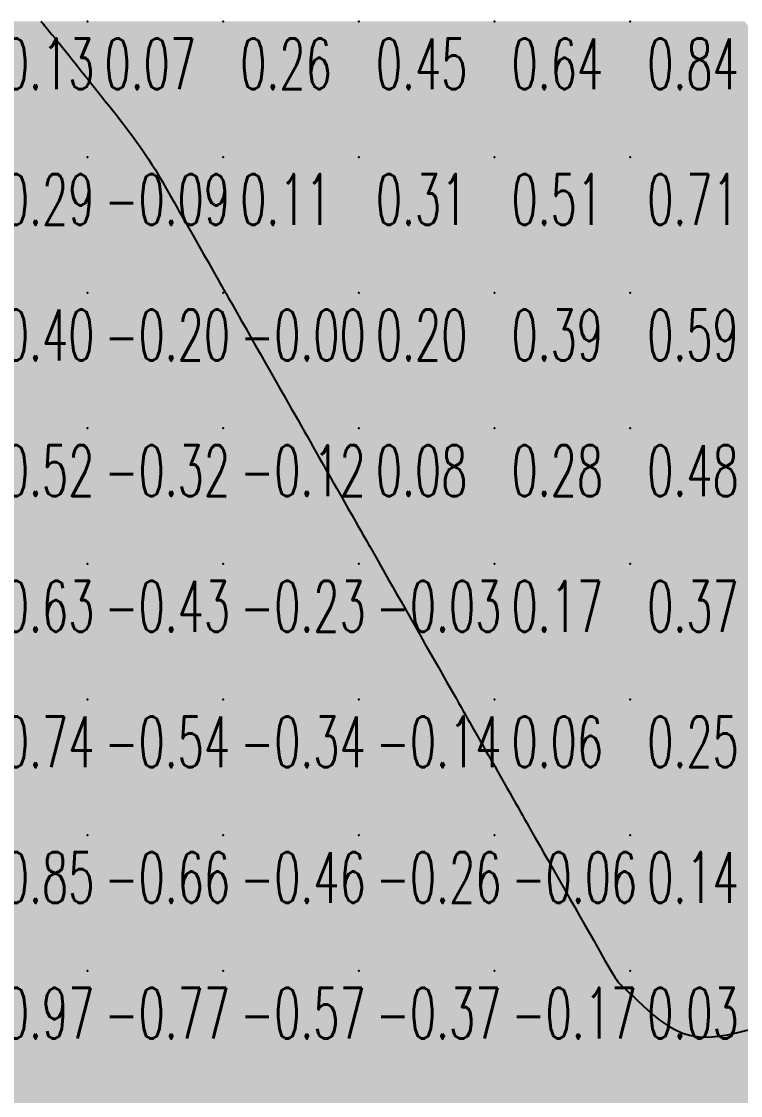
# Model space of a CAD drawing. Header units: millimetres. Extents: x 88261 to 90953, y 390274 to 392322.
# Drawn here: x 90205.4 to 90258.4, y 391898 to 391977.2 of the extents above; entities that cross this region are included whole.
import ezdxf
from ezdxf.enums import TextEntityAlignment as Align

# ---------------------------------------------------------------- set-up
doc = ezdxf.new("R2010")
doc.units = ezdxf.units.MM
doc.header["$LTSCALE"] = 25
for name, color, linetype in [('CN_04_00', 242, 'Continuous'), ('COTEAlt', 7, 'Continuous'), ('TN_COLORIAGE', 7, 'Continuous')]:
    doc.layers.add(name, color=color, linetype=linetype)
doc.styles.add('Simplex 1.0', font='Simplex.shx', dxfattribs={"width": 0.99, "height": 2.5})
doc.styles.get("Standard").update_dxf_attribs({"font": 'times.ttf'})

# ---------------------------------------------------------------- blocks, each defined once
blk = doc.blocks.new('COTE')
at = {"color": 0}
blk.add_point((0, 0), dxfattribs=at)
at = {"layer": 'COTEAlt'}
blk.add_attdef('ALT', text='', height=3.75, dxfattribs=at).set_placement((1.25, -1.25), align=Align.TOP_LEFT)

msp = doc.modelspace()

# ---------------------------------------------------------------- linework, layer by layer
at = {"layer": 'CN_04_00', "flags": 128}
msp.add_lwpolyline([(90206.829, 391977.239), (90206.83, 391977.239), (90206.833, 391977.235), (90206.843, 391977.223), (90206.862, 391977.201), (90206.893, 391977.164), (90206.939, 391977.109), (90207.004, 391977.032), (90207.089, 391976.93), (90207.199, 391976.799), (90207.33, 391976.643), (90207.481, 391976.462), (90207.648, 391976.26), (90207.831, 391976.04), (90208.025, 391975.804), (90208.229, 391975.554), (90208.44, 391975.293), (90208.656, 391975.024), (90208.878, 391974.746), (90209.105, 391974.459), (90209.34, 391974.162), (90209.583, 391973.854), (90209.835, 391973.536), (90210.096, 391973.206), (90210.367, 391972.864), (90210.649, 391972.51), (90210.94, 391972.146), (90211.236, 391971.775), (90211.535, 391971.4), (90211.835, 391971.024), (90212.133, 391970.649), (90212.426, 391970.277), (90212.712, 391969.913), (90212.988, 391969.557), (90213.255, 391969.208), (90213.515, 391968.863), (90213.769, 391968.518), (90214.019, 391968.171), (90214.265, 391967.818), (90214.51, 391967.456), (90214.754, 391967.083), (90215, 391966.695), (90215.25, 391966.288), (90215.507, 391965.861), (90215.773, 391965.408), (90216.052, 391964.928), (90216.345, 391964.415), (90216.657, 391963.868), (90216.99, 391963.283), (90217.344, 391962.659), (90217.713, 391962.01), (90218.086, 391961.353), (90218.454, 391960.706), (90218.807, 391960.084), (90219.136, 391959.505), (90219.431, 391958.986), (90219.682, 391958.543), (90219.883, 391958.189), (90220.037, 391957.918), (90220.152, 391957.716), (90220.232, 391957.574), (90220.286, 391957.479), (90220.32, 391957.42), (90220.339, 391957.386), (90220.352, 391957.364), (90220.363, 391957.344), (90220.381, 391957.312), (90220.412, 391957.258), (90220.463, 391957.168), (90220.541, 391957.031), (90220.652, 391956.834), (90220.805, 391956.566), (90221.005, 391956.213), (90221.257, 391955.77), (90221.554, 391955.246), (90221.887, 391954.661), (90222.245, 391954.031), (90222.619, 391953.372), (90223, 391952.701), (90223.378, 391952.037), (90223.742, 391951.395), (90224.086, 391950.789), (90224.409, 391950.22), (90224.713, 391949.685), (90224.999, 391949.181), (90225.269, 391948.706), (90225.525, 391948.256), (90225.768, 391947.828), (90225.999, 391947.421), (90226.222, 391947.03), (90226.437, 391946.65), (90226.651, 391946.274), (90226.864, 391945.898), (90227.082, 391945.514), (90227.308, 391945.118), (90227.544, 391944.701), (90227.795, 391944.26), (90228.062, 391943.79), (90228.342, 391943.297), (90228.628, 391942.793), (90228.916, 391942.287), (90229.199, 391941.787), (90229.474, 391941.304), (90229.733, 391940.848), (90229.971, 391940.428), (90230.185, 391940.052), (90230.375, 391939.717), (90230.544, 391939.42), (90230.694, 391939.155), (90230.828, 391938.919), (90230.948, 391938.708), (90231.057, 391938.517), (90231.156, 391938.341), (90231.25, 391938.177), (90231.343, 391938.014), (90231.44, 391937.842), (90231.548, 391937.652), (90231.673, 391937.433), (90231.819, 391937.175), (90231.993, 391936.868), (90232.201, 391936.503), (90232.446, 391936.071), (90232.725, 391935.581), (90233.031, 391935.042), (90233.359, 391934.464), (90233.703, 391933.858), (90234.057, 391933.234), (90234.416, 391932.603), (90234.774, 391931.973), (90235.125, 391931.355), (90235.467, 391930.753), (90235.797, 391930.172), (90236.113, 391929.615), (90236.413, 391929.087), (90236.695, 391928.59), (90236.957, 391928.13), (90237.195, 391927.71), (90237.41, 391927.332), (90237.604, 391926.99), (90237.782, 391926.676), (90237.95, 391926.382), (90238.11, 391926.099), (90238.269, 391925.819), (90238.431, 391925.535), (90238.6, 391925.237), (90238.78, 391924.92), (90238.97, 391924.585), (90239.17, 391924.233), (90239.378, 391923.867), (90239.592, 391923.49), (90239.811, 391923.104), (90240.035, 391922.711), (90240.26, 391922.314), (90240.487, 391921.915), (90240.713, 391921.517), (90240.937, 391921.123), (90241.156, 391920.736), (90241.37, 391920.359), (90241.577, 391919.995), (90241.775, 391919.648), (90241.961, 391919.319), (90242.137, 391919.01), (90242.304, 391918.715), (90242.468, 391918.426), (90242.634, 391918.135), (90242.804, 391917.834), (90242.986, 391917.516), (90243.182, 391917.171), (90243.397, 391916.792), (90243.635, 391916.373), (90243.895, 391915.915), (90244.175, 391915.422), (90244.472, 391914.898), (90244.786, 391914.345), (90245.114, 391913.768), (90245.455, 391913.168), (90245.805, 391912.551), (90246.163, 391911.921), (90246.524, 391911.286), (90246.88, 391910.659), (90247.227, 391910.049), (90247.557, 391909.467), (90247.865, 391908.924), (90248.145, 391908.432), (90248.391, 391907.999), (90248.598, 391907.635), (90248.771, 391907.333), (90248.914, 391907.085), (90249.035, 391906.883), (90249.139, 391906.718), (90249.231, 391906.581), (90249.318, 391906.464), (90249.405, 391906.358), (90249.498, 391906.255), (90249.603, 391906.148), (90249.725, 391906.03), (90249.871, 391905.893), (90250.046, 391905.731), (90250.255, 391905.537), (90250.505, 391905.304), (90250.8, 391905.025), (90251.146, 391904.697), (90251.54, 391904.334), (90251.979, 391903.955), (90252.459, 391903.578), (90252.978, 391903.222), (90253.531, 391902.904), (90254.115, 391902.644), (90254.728, 391902.459), (90255.365, 391902.363), (90256.028, 391902.349), (90256.718, 391902.405), (90257.437, 391902.521), (90258.185, 391902.683), (90258.963, 391902.881)], dxfattribs=at)
at = {"layer": 'TN_COLORIAGE', "color": 91}
for points in [[(90200.249, 391967.239), (90208.39, 391975.381), (90200.249, 391977.239), (90206.829, 391977.239)], [(90200.249, 391967.239), (90208.39, 391975.381), (90210.249, 391967.239), (90210.249, 391972.998)], [(90212.82, 391969.81, -0.09), (90210.249, 391972.998, -0.09), (90210.249, 391967.239, -0.09)], [(90212.82, 391969.81, -0.09), (90214.743, 391967.239, -0.09), (90210.249, 391967.239, -0.09)], [(90200.249, 391967.239, -0.09), (90200.249, 391957.239, -0.09), (90210.249, 391967.239, -0.09)], [(90200.249, 391957.239, -0.09), (90210.249, 391957.239, -0.09), (90210.249, 391967.239, -0.09)], [(90210.249, 391957.239), (90216.737, 391963.728), (90210.249, 391967.239), (90214.743, 391967.239)], [(90210.249, 391957.239), (90216.737, 391963.728), (90220.249, 391957.239), (90220.249, 391957.545)], [(90200.249, 391957.239, -0.203), (90200.249, 391947.239, -0.203), (90210.249, 391957.239, -0.203)], [(90200.249, 391947.239, -0.203), (90210.249, 391947.239, -0.203), (90210.249, 391957.239, -0.203)], [(90210.249, 391957.239, -0.003), (90210.249, 391947.239, -0.003), (90220.249, 391957.239, -0.003)], [(90210.249, 391947.239, -0.003), (90220.249, 391947.239, -0.003), (90220.249, 391957.239, -0.003)], [(90220.36, 391957.35, -0.003), (90220.249, 391957.545, -0.003), (90220.249, 391957.239, -0.003)], [(90220.36, 391957.35, -0.003), (90220.423, 391957.239, -0.003), (90220.249, 391957.239, -0.003)], [(90220.249, 391947.239), (90223.982, 391950.973), (90220.249, 391957.239), (90220.423, 391957.239)], [(90223.982, 391950.973, -0.117), (90226.102, 391947.239, -0.117), (90220.249, 391947.239, -0.117)], [(90200.249, 391937.239, -0.316), (90210.249, 391937.239, -0.316), (90210.249, 391947.239, -0.316)], [(90200.249, 391947.239, -0.316), (90200.249, 391937.239, -0.316), (90210.249, 391947.239, -0.316)], [(90210.249, 391937.239, -0.117), (90220.249, 391937.239, -0.117), (90220.249, 391947.239, -0.117)], [(90210.249, 391947.239, -0.117), (90210.249, 391937.239, -0.117), (90220.249, 391947.239, -0.117)], [(90220.249, 391937.239), (90227.604, 391944.595), (90220.249, 391947.239), (90226.102, 391947.239)], [(90220.249, 391937.239), (90227.604, 391944.595), (90230.249, 391937.239), (90230.249, 391939.94)], [(90231.227, 391938.218, -0.031), (90230.249, 391939.94, -0.031), (90230.249, 391937.239, -0.031)], [(90231.227, 391938.218, -0.031), (90231.782, 391937.239, -0.031), (90230.249, 391937.239, -0.031)], [(90200.249, 391927.239, -0.429), (90210.249, 391927.239, -0.429), (90210.249, 391937.239, -0.429)], [(90200.249, 391937.239, -0.429), (90200.249, 391927.239, -0.429), (90210.249, 391937.239, -0.429)], [(90210.249, 391927.239, -0.23), (90220.249, 391927.239, -0.23), (90220.249, 391937.239, -0.23)], [(90210.249, 391937.239, -0.23), (90210.249, 391927.239, -0.23), (90220.249, 391937.239, -0.23)], [(90220.249, 391937.239, -0.031), (90220.249, 391927.239, -0.031), (90230.249, 391937.239, -0.031)], [(90220.249, 391927.239, -0.031), (90230.249, 391927.239, -0.031), (90230.249, 391937.239, -0.031)], [(90230.249, 391927.239), (90234.849, 391931.84), (90230.249, 391937.239), (90231.782, 391937.239)], [(90234.849, 391931.84, -0.144), (90237.462, 391927.239, -0.144), (90230.249, 391927.239, -0.144)], [(90200.249, 391917.239, -0.542), (90210.249, 391917.239, -0.542), (90210.249, 391927.239, -0.542)], [(90200.249, 391927.239, -0.542), (90200.249, 391917.239, -0.542), (90210.249, 391927.239, -0.542)], [(90210.249, 391917.239, -0.343), (90220.249, 391917.239, -0.343), (90220.249, 391927.239, -0.343)], [(90210.249, 391927.239, -0.343), (90210.249, 391917.239, -0.343), (90220.249, 391927.239, -0.343)], [(90220.249, 391917.239, -0.144), (90230.249, 391917.239, -0.144), (90230.249, 391927.239, -0.144)], [(90220.249, 391927.239, -0.144), (90220.249, 391917.239, -0.144), (90230.249, 391927.239, -0.144)], [(90230.249, 391917.239), (90238.472, 391925.462), (90230.249, 391927.239), (90237.462, 391927.239)], [(90230.249, 391917.239), (90238.472, 391925.462), (90240.249, 391917.239), (90240.249, 391922.334)], [(90242.094, 391919.085, -0.058), (90240.249, 391922.334, -0.058), (90240.249, 391917.239, -0.058)], [(90242.094, 391919.085, -0.058), (90243.142, 391917.239, -0.058), (90240.249, 391917.239, -0.058)], [(90200.249, 391907.239, -0.655), (90210.249, 391907.239, -0.655), (90210.249, 391917.239, -0.655)], [(90200.249, 391917.239, -0.655), (90200.249, 391907.239, -0.655), (90210.249, 391917.239, -0.655)], [(90210.249, 391907.239, -0.456), (90220.249, 391907.239, -0.456), (90220.249, 391917.239, -0.456)], [(90210.249, 391917.239, -0.456), (90210.249, 391907.239, -0.456), (90220.249, 391917.239, -0.456)], [(90220.249, 391917.239, -0.257), (90220.249, 391907.239, -0.257), (90230.249, 391917.239, -0.257)], [(90220.249, 391907.239, -0.257), (90230.249, 391907.239, -0.257), (90230.249, 391917.239, -0.257)], [(90230.249, 391907.239, -0.058), (90240.249, 391907.239, -0.058), (90240.249, 391917.239, -0.058)], [(90230.249, 391917.239, -0.058), (90230.249, 391907.239, -0.058), (90240.249, 391917.239, -0.058)], [(90240.249, 391907.239), (90245.717, 391912.707), (90240.249, 391917.239), (90243.142, 391917.239)], [(90245.717, 391912.707, -0.171), (90248.822, 391907.239, -0.171), (90240.249, 391907.239, -0.171)], [(90200.249, 391904.374, -0.768), (90202.833, 391899.824, -0.768), (90200.249, 391907.239, -0.768), (90210.249, 391907.239, -0.768)], [(90204.301, 391897.239, -0.768), (90202.833, 391899.824, -0.768), (90210.249, 391897.239, -0.768), (90210.249, 391907.239, -0.768)], [(90210.249, 391897.239, -0.569), (90220.249, 391897.239, -0.569), (90220.249, 391907.239, -0.569)], [(90210.249, 391907.239, -0.569), (90210.249, 391897.239, -0.569), (90220.249, 391907.239, -0.569)], [(90220.249, 391907.239, -0.37), (90220.249, 391897.239, -0.37), (90230.249, 391907.239, -0.37)], [(90220.249, 391897.239, -0.37), (90230.249, 391897.239, -0.37), (90230.249, 391907.239, -0.37)], [(90230.249, 391907.239, -0.171), (90230.249, 391897.239, -0.171), (90240.249, 391907.239, -0.171)], [(90230.249, 391897.239, -0.171), (90240.249, 391897.239, -0.171), (90240.249, 391907.239, -0.171)], [(90240.249, 391897.239), (90249.339, 391906.33), (90240.249, 391907.239), (90248.822, 391907.239)], [(90240.249, 391897.239), (90249.339, 391906.33), (90250.249, 391897.239), (90250.249, 391905.591)], [(90254.467, 391901.458, -0.144), (90250.249, 391905.591, -0.144), (90250.249, 391897.239, -0.144)], [(90260.249, 391897.239), (90260.249, 391903.332), (90250.249, 391897.239), (90254.467, 391901.458)]]:
    msp.add_solid(points, dxfattribs=at)
at = {"layer": 'TN_COLORIAGE', "color": 81}
for points in [[(90206.829, 391977.239, 0.066), (90208.39, 391975.381, 0.066), (90210.249, 391977.239, 0.066)], [(90210.249, 391972.998, 0.066), (90208.39, 391975.381, 0.066), (90210.249, 391977.239, 0.066)], [(90210.249, 391972.998, 0.259), (90212.82, 391969.81, 0.259), (90210.249, 391977.239, 0.259), (90220.249, 391977.239, 0.259)], [(90214.743, 391967.239, 0.259), (90212.82, 391969.81, 0.259), (90220.249, 391967.239, 0.259), (90220.249, 391977.239, 0.259)], [(90220.249, 391977.239, 0.451), (90220.249, 391967.239, 0.451), (90230.249, 391977.239, 0.451)], [(90230.249, 391967.239, 0.11), (90230.249, 391977.239, 0.11), (90220.249, 391967.239, 0.11)], [(90230.249, 391977.239, 0.644), (90230.249, 391967.239, 0.644), (90240.249, 391977.239, 0.644)], [(90240.249, 391967.239, 0.309), (90240.249, 391977.239, 0.309), (90230.249, 391967.239, 0.309)], [(90240.249, 391977.239, 0.837), (90240.249, 391967.239, 0.837), (90250.249, 391977.239, 0.837)], [(90250.249, 391967.239, 0.508), (90250.249, 391977.239, 0.508), (90240.249, 391967.239, 0.508)], [(90250.249, 391967.239, 1), (90259.325, 391976.316, 1), (90250.249, 391977.239, 1), (90258.704, 391977.239, 1)], [(90250.249, 391967.239, 1), (90259.325, 391976.316, 1), (90260.249, 391967.239, 1), (90260.249, 391974.824, 1)], [(90214.743, 391967.239, 0.11), (90216.737, 391963.728, 0.11), (90220.249, 391967.239, 0.11)], [(90220.249, 391957.545, 0.11), (90216.737, 391963.728, 0.11), (90220.249, 391967.239, 0.11)], [(90220.249, 391957.545, 0.309), (90220.36, 391957.35, 0.309), (90220.249, 391967.239, 0.309), (90230.249, 391967.239, 0.309)], [(90220.423, 391957.239, 0.309), (90220.36, 391957.35, 0.309), (90230.249, 391957.239, 0.309), (90230.249, 391967.239, 0.309)], [(90230.249, 391967.239, 0.508), (90230.249, 391957.239, 0.508), (90240.249, 391967.239, 0.508)], [(90230.249, 391957.239, 0.508), (90240.249, 391957.239, 0.508), (90240.249, 391967.239, 0.508)], [(90240.249, 391967.239, 0.707), (90240.249, 391957.239, 0.707), (90250.249, 391967.239, 0.707)], [(90240.249, 391957.239, 0.707), (90250.249, 391957.239, 0.707), (90250.249, 391967.239, 0.707)], [(90250.249, 391967.239, 0.906), (90250.249, 391957.239, 0.906), (90260.249, 391967.239, 0.906)], [(90250.249, 391957.239, 0.906), (90260.249, 391957.239, 0.906), (90260.249, 391967.239, 0.906)], [(90220.423, 391957.239, 0.196), (90223.982, 391950.973, 0.196), (90230.249, 391957.239, 0.196)], [(90226.102, 391947.239, 0.196), (90223.982, 391950.973, 0.196), (90230.249, 391947.239, 0.196), (90230.249, 391957.239, 0.196)], [(90230.249, 391957.239, 0.395), (90230.249, 391947.239, 0.395), (90240.249, 391957.239, 0.395)], [(90230.249, 391947.239, 0.395), (90240.249, 391947.239, 0.395), (90240.249, 391957.239, 0.395)], [(90240.249, 391957.239, 0.594), (90240.249, 391947.239, 0.594), (90250.249, 391957.239, 0.594)], [(90240.249, 391947.239, 0.594), (90250.249, 391947.239, 0.594), (90250.249, 391957.239, 0.594)], [(90250.249, 391957.239, 0.793), (90250.249, 391947.239, 0.793), (90260.249, 391957.239, 0.793)], [(90250.249, 391947.239, 0.793), (90260.249, 391947.239, 0.793), (90260.249, 391957.239, 0.793)], [(90226.102, 391947.239, 0.083), (90227.604, 391944.595, 0.083), (90230.249, 391947.239, 0.083)], [(90230.249, 391939.94, 0.083), (90227.604, 391944.595, 0.083), (90230.249, 391947.239, 0.083)], [(90230.249, 391939.94, 0.282), (90231.227, 391938.218, 0.282), (90230.249, 391947.239, 0.282), (90240.249, 391947.239, 0.282)], [(90231.782, 391937.239, 0.282), (90231.227, 391938.218, 0.282), (90240.249, 391937.239, 0.282), (90240.249, 391947.239, 0.282)], [(90240.249, 391947.239, 0.481), (90240.249, 391937.239, 0.481), (90250.249, 391947.239, 0.481)], [(90240.249, 391937.239, 0.481), (90250.249, 391937.239, 0.481), (90250.249, 391947.239, 0.481)], [(90250.249, 391937.239, 0.68), (90260.249, 391937.239, 0.68), (90260.249, 391947.239, 0.68)], [(90250.249, 391947.239, 0.68), (90250.249, 391937.239, 0.68), (90260.249, 391947.239, 0.68)], [(90231.782, 391937.239, 0.169), (90234.849, 391931.84, 0.169), (90240.249, 391937.239, 0.169)], [(90237.462, 391927.239, 0.169), (90234.849, 391931.84, 0.169), (90240.249, 391927.239, 0.169), (90240.249, 391937.239, 0.169)], [(90240.249, 391937.239, 0.368), (90240.249, 391927.239, 0.368), (90250.249, 391937.239, 0.368)], [(90240.249, 391927.239, 0.368), (90250.249, 391927.239, 0.368), (90250.249, 391937.239, 0.368)], [(90250.249, 391927.239, 0.567), (90260.249, 391927.239, 0.567), (90260.249, 391937.239, 0.567)], [(90250.249, 391937.239, 0.567), (90250.249, 391927.239, 0.567), (90260.249, 391937.239, 0.567)], [(90237.462, 391927.239, 0.056), (90238.472, 391925.462, 0.056), (90240.249, 391927.239, 0.056)], [(90240.249, 391922.334, 0.056), (90238.472, 391925.462, 0.056), (90240.249, 391927.239, 0.056)], [(90240.249, 391922.334, 0.255), (90242.094, 391919.085, 0.255), (90240.249, 391927.239, 0.255), (90250.249, 391927.239, 0.255)], [(90243.142, 391917.239, 0.255), (90242.094, 391919.085, 0.255), (90250.249, 391917.239, 0.255), (90250.249, 391927.239, 0.255)], [(90250.249, 391927.239, 0.454), (90250.249, 391917.239, 0.454), (90260.249, 391927.239, 0.454)], [(90250.249, 391917.239, 0.454), (90260.249, 391917.239, 0.454), (90260.249, 391927.239, 0.454)], [(90243.142, 391917.239, 0.142), (90245.717, 391912.707, 0.142), (90250.249, 391917.239, 0.142)], [(90248.822, 391907.239, 0.142), (90245.717, 391912.707, 0.142), (90250.249, 391907.239, 0.142), (90250.249, 391917.239, 0.142)], [(90250.249, 391917.239, 0.341), (90250.249, 391907.239, 0.341), (90260.249, 391917.239, 0.341)], [(90250.249, 391907.239, 0.341), (90260.249, 391907.239, 0.341), (90260.249, 391917.239, 0.341)], [(90248.822, 391907.239, 0.028), (90249.339, 391906.33, 0.028), (90250.249, 391907.239, 0.028)], [(90250.249, 391905.591, 0.028), (90249.339, 391906.33, 0.028), (90250.249, 391907.239, 0.028)], [(90250.249, 391905.591, 0.197), (90254.467, 391901.458, 0.197), (90250.249, 391907.239, 0.197), (90260.249, 391907.239, 0.197)], [(90254.467, 391901.458, 0.197), (90260.249, 391903.332, 0.197), (90260.249, 391907.239, 0.197)]]:
    msp.add_solid(points, dxfattribs=at)

# ---------------------------------------------------------------- block references
at = {"layer": 'COTEAlt'}
ref = msp.add_blockref('COTE', (90200.249, 391977.239), dxfattribs=at)
ref.add_attrib('ALT', '-0.13', dxfattribs={"height": 3.75, "style": 'Simplex 1.0', "width": 0.6}).set_placement((90201.499, 391975.989), align=Align.TOP_LEFT)
ref = msp.add_blockref('COTE', (90210.249, 391977.239), dxfattribs=at)
ref.add_attrib('ALT', '0.07', dxfattribs={"height": 3.75, "style": 'Simplex 1.0', "width": 0.6}).set_placement((90211.499, 391975.989), align=Align.TOP_LEFT)
ref = msp.add_blockref('COTE', (90220.249, 391977.239), dxfattribs=at)
ref.add_attrib('ALT', '0.26', dxfattribs={"height": 3.75, "style": 'Simplex 1.0', "width": 0.6}).set_placement((90221.499, 391975.989), align=Align.TOP_LEFT)
ref = msp.add_blockref('COTE', (90230.249, 391977.239), dxfattribs=at)
ref.add_attrib('ALT', '0.45', dxfattribs={"height": 3.75, "style": 'Simplex 1.0', "width": 0.6}).set_placement((90231.499, 391975.989), align=Align.TOP_LEFT)
ref = msp.add_blockref('COTE', (90240.249, 391977.239), dxfattribs=at)
ref.add_attrib('ALT', '0.64', dxfattribs={"height": 3.75, "style": 'Simplex 1.0', "width": 0.6}).set_placement((90241.499, 391975.989), align=Align.TOP_LEFT)
ref = msp.add_blockref('COTE', (90250.249, 391977.239), dxfattribs=at)
ref.add_attrib('ALT', '0.84', dxfattribs={"height": 3.75, "style": 'Simplex 1.0', "width": 0.6}).set_placement((90251.499, 391975.989), align=Align.TOP_LEFT)
ref = msp.add_blockref('COTE', (90200.249, 391967.239), dxfattribs=at)
ref.add_attrib('ALT', '-0.29', dxfattribs={"height": 3.75, "style": 'Simplex 1.0', "width": 0.6}).set_placement((90201.499, 391965.989), align=Align.TOP_LEFT)
ref = msp.add_blockref('COTE', (90210.249, 391967.239), dxfattribs=at)
ref.add_attrib('ALT', '-0.09', dxfattribs={"height": 3.75, "style": 'Simplex 1.0', "width": 0.6}).set_placement((90211.499, 391965.989), align=Align.TOP_LEFT)
ref = msp.add_blockref('COTE', (90220.249, 391967.239), dxfattribs=at)
ref.add_attrib('ALT', '0.11', dxfattribs={"height": 3.75, "style": 'Simplex 1.0', "width": 0.6}).set_placement((90221.499, 391965.989), align=Align.TOP_LEFT)
ref = msp.add_blockref('COTE', (90230.249, 391967.239), dxfattribs=at)
ref.add_attrib('ALT', '0.31', dxfattribs={"height": 3.75, "style": 'Simplex 1.0', "width": 0.6}).set_placement((90231.499, 391965.989), align=Align.TOP_LEFT)
ref = msp.add_blockref('COTE', (90240.249, 391967.239), dxfattribs=at)
ref.add_attrib('ALT', '0.51', dxfattribs={"height": 3.75, "style": 'Simplex 1.0', "width": 0.6}).set_placement((90241.499, 391965.989), align=Align.TOP_LEFT)
ref = msp.add_blockref('COTE', (90250.249, 391967.239), dxfattribs=at)
ref.add_attrib('ALT', '0.71', dxfattribs={"height": 3.75, "style": 'Simplex 1.0', "width": 0.6}).set_placement((90251.499, 391965.989), align=Align.TOP_LEFT)
ref = msp.add_blockref('COTE', (90200.249, 391957.239), dxfattribs=at)
ref.add_attrib('ALT', '-0.40', dxfattribs={"height": 3.75, "style": 'Simplex 1.0', "width": 0.6}).set_placement((90201.499, 391955.989), align=Align.TOP_LEFT)
ref = msp.add_blockref('COTE', (90210.249, 391957.239), dxfattribs=at)
ref.add_attrib('ALT', '-0.20', dxfattribs={"height": 3.75, "style": 'Simplex 1.0', "width": 0.6}).set_placement((90211.499, 391955.989), align=Align.TOP_LEFT)
ref = msp.add_blockref('COTE', (90220.249, 391957.239), dxfattribs=at)
ref.add_attrib('ALT', '-0.00', dxfattribs={"height": 3.75, "style": 'Simplex 1.0', "width": 0.6}).set_placement((90221.499, 391955.989), align=Align.TOP_LEFT)
ref = msp.add_blockref('COTE', (90230.249, 391957.239), dxfattribs=at)
ref.add_attrib('ALT', '0.20', dxfattribs={"height": 3.75, "style": 'Simplex 1.0', "width": 0.6}).set_placement((90231.499, 391955.989), align=Align.TOP_LEFT)
ref = msp.add_blockref('COTE', (90240.249, 391957.239), dxfattribs=at)
ref.add_attrib('ALT', '0.39', dxfattribs={"height": 3.75, "style": 'Simplex 1.0', "width": 0.6}).set_placement((90241.499, 391955.989), align=Align.TOP_LEFT)
ref = msp.add_blockref('COTE', (90250.249, 391957.239), dxfattribs=at)
ref.add_attrib('ALT', '0.59', dxfattribs={"height": 3.75, "style": 'Simplex 1.0', "width": 0.6}).set_placement((90251.499, 391955.989), align=Align.TOP_LEFT)
ref = msp.add_blockref('COTE', (90200.249, 391947.239), dxfattribs=at)
ref.add_attrib('ALT', '-0.52', dxfattribs={"height": 3.75, "style": 'Simplex 1.0', "width": 0.6}).set_placement((90201.499, 391945.989), align=Align.TOP_LEFT)
ref = msp.add_blockref('COTE', (90210.249, 391947.239), dxfattribs=at)
ref.add_attrib('ALT', '-0.32', dxfattribs={"height": 3.75, "style": 'Simplex 1.0', "width": 0.6}).set_placement((90211.499, 391945.989), align=Align.TOP_LEFT)
ref = msp.add_blockref('COTE', (90220.249, 391947.239), dxfattribs=at)
ref.add_attrib('ALT', '-0.12', dxfattribs={"height": 3.75, "style": 'Simplex 1.0', "width": 0.6}).set_placement((90221.499, 391945.989), align=Align.TOP_LEFT)
ref = msp.add_blockref('COTE', (90230.249, 391947.239), dxfattribs=at)
ref.add_attrib('ALT', '0.08', dxfattribs={"height": 3.75, "style": 'Simplex 1.0', "width": 0.6}).set_placement((90231.499, 391945.989), align=Align.TOP_LEFT)
ref = msp.add_blockref('COTE', (90240.249, 391947.239), dxfattribs=at)
ref.add_attrib('ALT', '0.28', dxfattribs={"height": 3.75, "style": 'Simplex 1.0', "width": 0.6}).set_placement((90241.499, 391945.989), align=Align.TOP_LEFT)
ref = msp.add_blockref('COTE', (90250.249, 391947.239), dxfattribs=at)
ref.add_attrib('ALT', '0.48', dxfattribs={"height": 3.75, "style": 'Simplex 1.0', "width": 0.6}).set_placement((90251.499, 391945.989), align=Align.TOP_LEFT)
ref = msp.add_blockref('COTE', (90200.249, 391937.239), dxfattribs=at)
ref.add_attrib('ALT', '-0.63', dxfattribs={"height": 3.75, "style": 'Simplex 1.0', "width": 0.6}).set_placement((90201.499, 391935.989), align=Align.TOP_LEFT)
ref = msp.add_blockref('COTE', (90210.249, 391937.239), dxfattribs=at)
ref.add_attrib('ALT', '-0.43', dxfattribs={"height": 3.75, "style": 'Simplex 1.0', "width": 0.6}).set_placement((90211.499, 391935.989), align=Align.TOP_LEFT)
ref = msp.add_blockref('COTE', (90220.249, 391937.239), dxfattribs=at)
ref.add_attrib('ALT', '-0.23', dxfattribs={"height": 3.75, "style": 'Simplex 1.0', "width": 0.6}).set_placement((90221.499, 391935.989), align=Align.TOP_LEFT)
ref = msp.add_blockref('COTE', (90230.249, 391937.239), dxfattribs=at)
ref.add_attrib('ALT', '-0.03', dxfattribs={"height": 3.75, "style": 'Simplex 1.0', "width": 0.6}).set_placement((90231.499, 391935.989), align=Align.TOP_LEFT)
ref = msp.add_blockref('COTE', (90240.249, 391937.239), dxfattribs=at)
ref.add_attrib('ALT', '0.17', dxfattribs={"height": 3.75, "style": 'Simplex 1.0', "width": 0.6}).set_placement((90241.499, 391935.989), align=Align.TOP_LEFT)
ref = msp.add_blockref('COTE', (90250.249, 391937.239), dxfattribs=at)
ref.add_attrib('ALT', '0.37', dxfattribs={"height": 3.75, "style": 'Simplex 1.0', "width": 0.6}).set_placement((90251.499, 391935.989), align=Align.TOP_LEFT)
ref = msp.add_blockref('COTE', (90200.249, 391927.239), dxfattribs=at)
ref.add_attrib('ALT', '-0.74', dxfattribs={"height": 3.75, "style": 'Simplex 1.0', "width": 0.6}).set_placement((90201.499, 391925.989), align=Align.TOP_LEFT)
ref = msp.add_blockref('COTE', (90210.249, 391927.239), dxfattribs=at)
ref.add_attrib('ALT', '-0.54', dxfattribs={"height": 3.75, "style": 'Simplex 1.0', "width": 0.6}).set_placement((90211.499, 391925.989), align=Align.TOP_LEFT)
ref = msp.add_blockref('COTE', (90220.249, 391927.239), dxfattribs=at)
ref.add_attrib('ALT', '-0.34', dxfattribs={"height": 3.75, "style": 'Simplex 1.0', "width": 0.6}).set_placement((90221.499, 391925.989), align=Align.TOP_LEFT)
ref = msp.add_blockref('COTE', (90230.249, 391927.239), dxfattribs=at)
ref.add_attrib('ALT', '-0.14', dxfattribs={"height": 3.75, "style": 'Simplex 1.0', "width": 0.6}).set_placement((90231.499, 391925.989), align=Align.TOP_LEFT)
ref = msp.add_blockref('COTE', (90240.249, 391927.239), dxfattribs=at)
ref.add_attrib('ALT', '0.06', dxfattribs={"height": 3.75, "style": 'Simplex 1.0', "width": 0.6}).set_placement((90241.499, 391925.989), align=Align.TOP_LEFT)
ref = msp.add_blockref('COTE', (90250.249, 391927.239), dxfattribs=at)
ref.add_attrib('ALT', '0.25', dxfattribs={"height": 3.75, "style": 'Simplex 1.0', "width": 0.6}).set_placement((90251.499, 391925.989), align=Align.TOP_LEFT)
ref = msp.add_blockref('COTE', (90200.249, 391917.239), dxfattribs=at)
ref.add_attrib('ALT', '-0.85', dxfattribs={"height": 3.75, "style": 'Simplex 1.0', "width": 0.6}).set_placement((90201.499, 391915.989), align=Align.TOP_LEFT)
ref = msp.add_blockref('COTE', (90210.249, 391917.239), dxfattribs=at)
ref.add_attrib('ALT', '-0.66', dxfattribs={"height": 3.75, "style": 'Simplex 1.0', "width": 0.6}).set_placement((90211.499, 391915.989), align=Align.TOP_LEFT)
ref = msp.add_blockref('COTE', (90220.249, 391917.239), dxfattribs=at)
ref.add_attrib('ALT', '-0.46', dxfattribs={"height": 3.75, "style": 'Simplex 1.0', "width": 0.6}).set_placement((90221.499, 391915.989), align=Align.TOP_LEFT)
ref = msp.add_blockref('COTE', (90230.249, 391917.239), dxfattribs=at)
ref.add_attrib('ALT', '-0.26', dxfattribs={"height": 3.75, "style": 'Simplex 1.0', "width": 0.6}).set_placement((90231.499, 391915.989), align=Align.TOP_LEFT)
ref = msp.add_blockref('COTE', (90240.249, 391917.239), dxfattribs=at)
ref.add_attrib('ALT', '-0.06', dxfattribs={"height": 3.75, "style": 'Simplex 1.0', "width": 0.6}).set_placement((90241.499, 391915.989), align=Align.TOP_LEFT)
ref = msp.add_blockref('COTE', (90250.249, 391917.239), dxfattribs=at)
ref.add_attrib('ALT', '0.14', dxfattribs={"height": 3.75, "style": 'Simplex 1.0', "width": 0.6}).set_placement((90251.499, 391915.989), align=Align.TOP_LEFT)
ref = msp.add_blockref('COTE', (90200.249, 391907.239), dxfattribs=at)
ref.add_attrib('ALT', '-0.97', dxfattribs={"height": 3.75, "style": 'Simplex 1.0', "width": 0.6}).set_placement((90201.499, 391905.989), align=Align.TOP_LEFT)
ref = msp.add_blockref('COTE', (90210.249, 391907.239), dxfattribs=at)
ref.add_attrib('ALT', '-0.77', dxfattribs={"height": 3.75, "style": 'Simplex 1.0', "width": 0.6}).set_placement((90211.499, 391905.989), align=Align.TOP_LEFT)
ref = msp.add_blockref('COTE', (90220.249, 391907.239), dxfattribs=at)
ref.add_attrib('ALT', '-0.57', dxfattribs={"height": 3.75, "style": 'Simplex 1.0', "width": 0.6}).set_placement((90221.499, 391905.989), align=Align.TOP_LEFT)
ref = msp.add_blockref('COTE', (90230.249, 391907.239), dxfattribs=at)
ref.add_attrib('ALT', '-0.37', dxfattribs={"height": 3.75, "style": 'Simplex 1.0', "width": 0.6}).set_placement((90231.499, 391905.989), align=Align.TOP_LEFT)
ref = msp.add_blockref('COTE', (90240.249, 391907.239), dxfattribs=at)
ref.add_attrib('ALT', '-0.17', dxfattribs={"height": 3.75, "style": 'Simplex 1.0', "width": 0.6}).set_placement((90241.499, 391905.989), align=Align.TOP_LEFT)
ref = msp.add_blockref('COTE', (90250.249, 391907.239), dxfattribs=at)
ref.add_attrib('ALT', '0.03', dxfattribs={"height": 3.75, "style": 'Simplex 1.0', "width": 0.6}).set_placement((90251.499, 391905.989), align=Align.TOP_LEFT)

doc.saveas('drawing.dxf')
